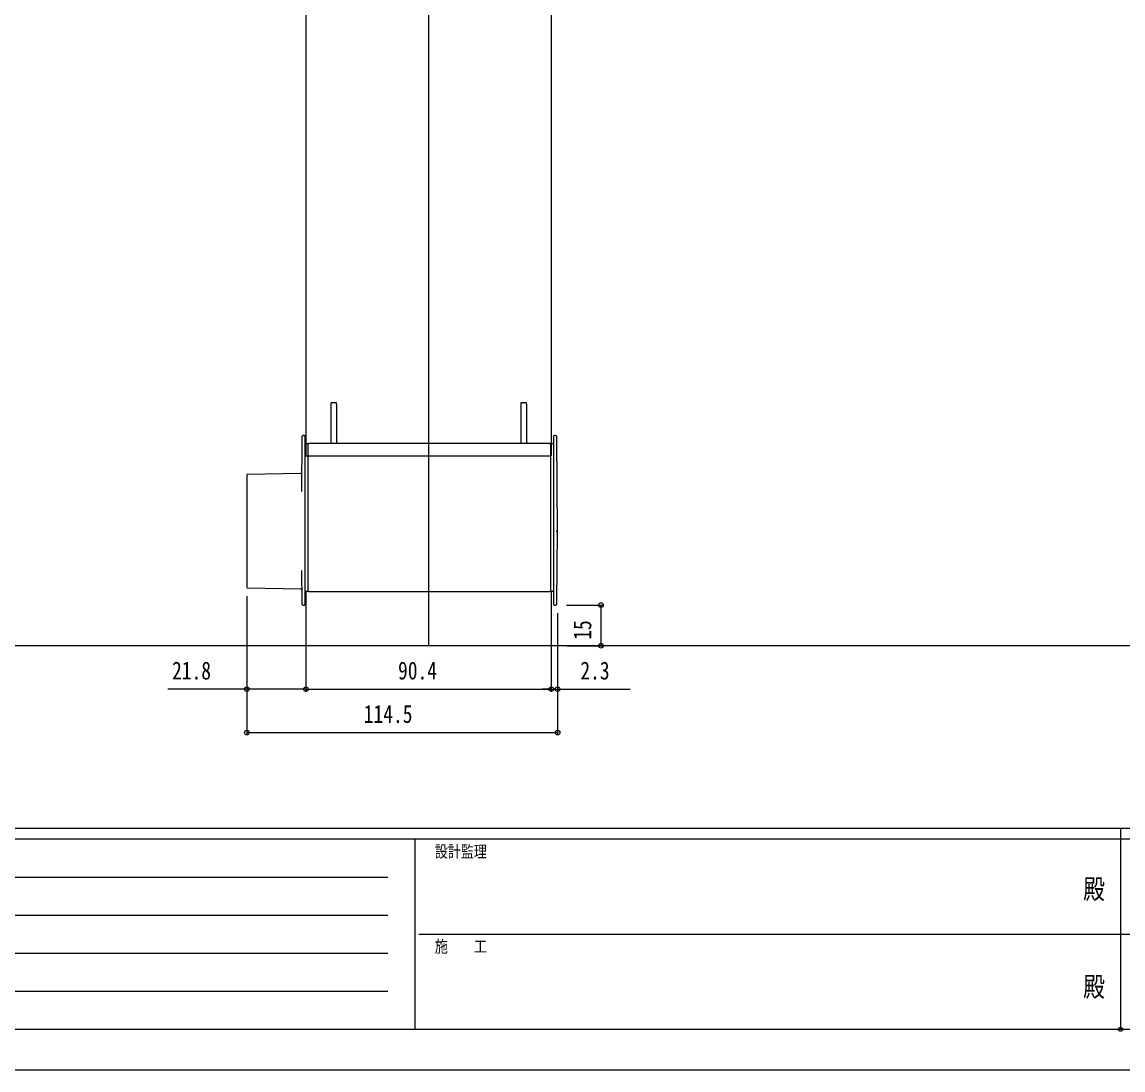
# Model space of a CAD drawing. Units: millimetres, scale not verified. Extents: x -841 to 841, y -594 to 594.
# Drawn here: x -405.8 to -0.1, y -594 to -207.8 of the extents above; entities that cross this region are included whole.
import ezdxf
from ezdxf.enums import TextEntityAlignment as Align

# ---------------------------------------------------------------- set-up
doc = ezdxf.new("R2010")
doc.units = ezdxf.units.MM
doc.header["$LTSCALE"] = 3
doc.header["$PDMODE"] = 32
doc.header["$PDSIZE"] = 1.5
for name, color, linetype in [('0-3_YKK_12', 2, 'Continuous'), ('0-4_YKK_13', 4, 'Continuous'), ('0-5_YKK_D', 6, 'Continuous'), ('0-6_YKK_ZWAK', 7, 'Continuous')]:
    doc.layers.add(name, color=color, linetype=linetype)
doc.styles.add('ＭＳ ゴシック', font='')
doc.styles.get('ＭＳ ゴシック').set_extended_font_data('MS Gothic')

msp = doc.modelspace()

# ---------------------------------------------------------------- linework, layer by layer
at = {"layer": '0-3_YKK_12'}
for p, q in [((-255.927, -65.22), (-255.927, -437.67)), ((-301.127, -71.846), (-301.127, -363.17)), ((-210.727, -71.846), (-210.727, -363.17)), ((-301.127, -363.17), (-301.127, -367.67)), ((-210.727, -363.17), (-210.727, -367.67)), ((-301.127, -367.67), (-210.727, -367.67)), ((-301.127, -417.67), (-301.127, -437.67)), ((-210.727, -417.67), (-210.727, -437.67)), ((696.723, -437.67), (-688.395, -437.67))]:
    msp.add_line(p, q, dxfattribs=at)
at = {"layer": '0-4_YKK_13'}
for p, q in [((-289.927, -348.17), (-291.927, -348.17)), ((-291.927, -348.17), (-291.927, -348.67)), ((-291.927, -348.67), (-291.927, -363.17)), ((-289.927, -348.67), (-289.927, -348.17)), ((-289.927, -348.67), (-289.927, -363.17)), ((-221.927, -348.67), (-221.927, -363.17)), ((-219.927, -348.67), (-219.927, -348.17)), ((-219.927, -348.67), (-219.927, -363.17)), ((-302.623, -360.666), (-302.628, -361.161)), ((-301.727, -360.17), (-302.123, -360.17)), ((-301.427, -361.164), (-301.427, -360.47)), ((-209.927, -360.47), (-209.927, -361.164)), ((-209.23, -360.17), (-209.627, -360.17)), ((-208.726, -361.161), (-208.73, -360.666)), ((-302.628, -361.161), (-302.8, -380.868)), ((-301.427, -381.821), (-301.427, -361.164)), ((-301.427, -363.17), (-300.127, -363.17)), ((-300.427, -363.47), (-300.427, -391.42)), ((-211.227, -363.17), (-300.127, -363.17)), ((-211.227, -363.17), (-209.927, -363.17)), ((-210.927, -391.42), (-210.927, -363.47)), ((-209.927, -361.164), (-209.927, -391.42)), ((-322.927, -374.714), (-322.927, -416.126)), ((-322.632, -374.414), (-303.033, -374.072)), ((-301.427, -383.1), (-301.427, -381.821)), ((-301.427, -391.42), (-301.427, -383.1)), ((-301.427, -407.74), (-301.427, -391.42)), ((-300.427, -391.42), (-300.427, -395.42)), ((-210.927, -395.42), (-210.927, -391.42)), ((-209.927, -391.42), (-209.927, -395.42)), ((-300.427, -395.42), (-300.427, -417.37)), ((-210.927, -417.37), (-210.927, -395.42)), ((-209.927, -395.42), (-209.927, -421.676)), ((-208.656, -421.679), (-208.427, -395.42)), ((-301.427, -409.02), (-301.427, -407.74)), ((-301.427, -421.676), (-301.427, -409.02)), ((-302.8, -409.973), (-302.698, -421.679)), ((-303.033, -416.768), (-322.632, -416.426)), ((-300.127, -417.67), (-301.427, -417.67)), ((-300.127, -417.67), (-211.227, -417.67)), ((-209.927, -417.67), (-211.227, -417.67)), ((-302.698, -421.679), (-302.693, -422.175)), ((-301.427, -422.37), (-301.427, -421.676)), ((-209.927, -421.676), (-209.927, -422.37)), ((-208.66, -422.175), (-208.656, -421.679)), ((-302.193, -422.67), (-301.727, -422.67)), ((-209.627, -422.67), (-209.16, -422.67))]:
    msp.add_line(p, q, dxfattribs=at)
for points in [[(-219.927, -348.17), (-221.927, -348.17), (-221.927, -348.67)], [(-208.927, -395.42), (-208.427, -395.42), (-208.726, -361.161)]]:
    msp.add_lwpolyline(points, dxfattribs=at)
for centre, radius, start, end in [((-302.123, -360.67), 0.5, 90, 179.5), ((-301.727, -360.47), 0.3, 0, 90), ((-209.627, -360.47), 0.3, 90, 180), ((-209.23, -360.67), 0.5, 0.5, 90), ((-300.127, -363.47), 0.3, 90, 180), ((-211.227, -363.47), 0.3, 0, 90), ((-322.627, -374.714), 0.3, 91, 180), ((-303.038, -373.772), 0.3, 270.56931, 359.5), ((-322.627, -416.126), 0.3, 180, 269), ((-303.038, -417.068), 0.3, 0.5, 89.0581), ((-300.127, -417.37), 0.3, 180, 270), ((-211.227, -417.37), 0.3, 270, 0), ((-302.193, -422.17), 0.5, 180.5, 270), ((-301.727, -422.37), 0.3, 270, 0), ((-209.627, -422.37), 0.3, 180, 270), ((-209.16, -422.17), 0.5, 270, 359.5)]:
    msp.add_arc(centre, radius, start, end, dxfattribs=at)
at = {"layer": '0-5_YKK_D'}
for p, q in [((-322.927, -419.421), (-322.927, -454.67)), ((-301.127, -419.802), (-301.127, -454.67)), ((-210.727, -425.67), (-210.727, -454.67)), ((-208.427, -425.67), (-208.427, -454.67)), ((-205.189, -422.67), (-191.427, -422.67)), ((-192.427, -422.67), (-192.427, -437.67)), ((-205.058, -437.67), (-191.427, -437.67)), ((-322.927, -440.67), (-322.927, -470.67)), ((-301.127, -440.67), (-301.127, -454.67)), ((-210.727, -440.67), (-210.727, -454.67)), ((-208.427, -440.67), (-208.427, -470.67)), ((-301.127, -453.67), (-210.727, -453.67)), ((-210.727, -453.67), (-214.127, -453.67)), ((-210.727, -453.67), (-208.427, -453.67)), ((-208.427, -453.67), (-181.627, -453.67)), ((-322.927, -469.67), (-208.427, -469.67))]:
    msp.add_line(p, q, dxfattribs=at)
msp.add_lwpolyline([(-301.127, -453.67), (-322.927, -453.67), (-352.087, -453.67)], dxfattribs=at)
for centre in [(-192.427, -422.67), (-192.427, -437.67), (-322.927, -453.67), (-301.127, -453.67), (-301.127, -453.67), (-210.727, -453.67), (-210.727, -453.67), (-208.427, -453.67), (-322.927, -469.67), (-208.427, -469.67)]:
    msp.add_circle(centre, 0.85, dxfattribs=at)
at = {"layer": '0-6_YKK_ZWAK'}
for p, q in [((779.004, -505), (-780.996, -505)), ((-0.996, -505), (-0.996, -579)), ((-260.996, -509), (-780.996, -509)), ((-260.996, -509), (-260.996, -579)), ((-0.996, -509), (-260.996, -509)), ((259.004, -509), (-0.996, -509)), ((-772.496, -523), (-270.996, -523)), ((-772.496, -537), (-270.996, -537)), ((-259.496, -544), (-0.996, -544)), ((-0.996, -544), (259.004, -544)), ((-772.496, -551), (-270.996, -551)), ((-772.496, -565), (-270.996, -565)), ((-780.996, -579), (-260.996, -579)), ((-260.996, -579), (-0.996, -579)), ((-0.996, -579), (259.004, -579))]:
    msp.add_line(p, q, dxfattribs=at)
msp.add_lwpolyline([(-841, -594), (841, -594), (841, 594), (-841, 594)], close=True, dxfattribs=at)
msp.add_point((-0.996, -579), dxfattribs=at)

# ---------------------------------------------------------------- texts
at = {"layer": '0-5_YKK_D', "style": 'ＭＳ ゴシック', "width": 0.8}
msp.add_text('15', height=6.598, rotation=90, dxfattribs=at).set_placement((-194.027, -435.45), align=Align.BOTTOM_LEFT)
for s, p in [('21.8', (-350.487, -452.07)), ('90.4', (-267.207, -452.07)), ('2.3', (-200.027, -452.07)), ('114.5', (-279.837, -468.07))]:
    msp.add_text(s, height=6.598, dxfattribs=at).set_placement(p, align=Align.BOTTOM_LEFT)
at = {"layer": '0-6_YKK_ZWAK', "style": 'ＭＳ ゴシック', "width": 0.8}
for s, height, p in [('設計監理', 4.399, (-253.663, -517)), ('殿', 7.331, (-14.733, -533.167)), ('施\u3000\u3000工', 4.399, (-253.663, -552)), ('殿', 7.331, (-14.733, -569.167))]:
    msp.add_text(s, height=height, dxfattribs=at).set_placement(p, align=Align.BOTTOM_LEFT)

doc.saveas('drawing.dxf')
